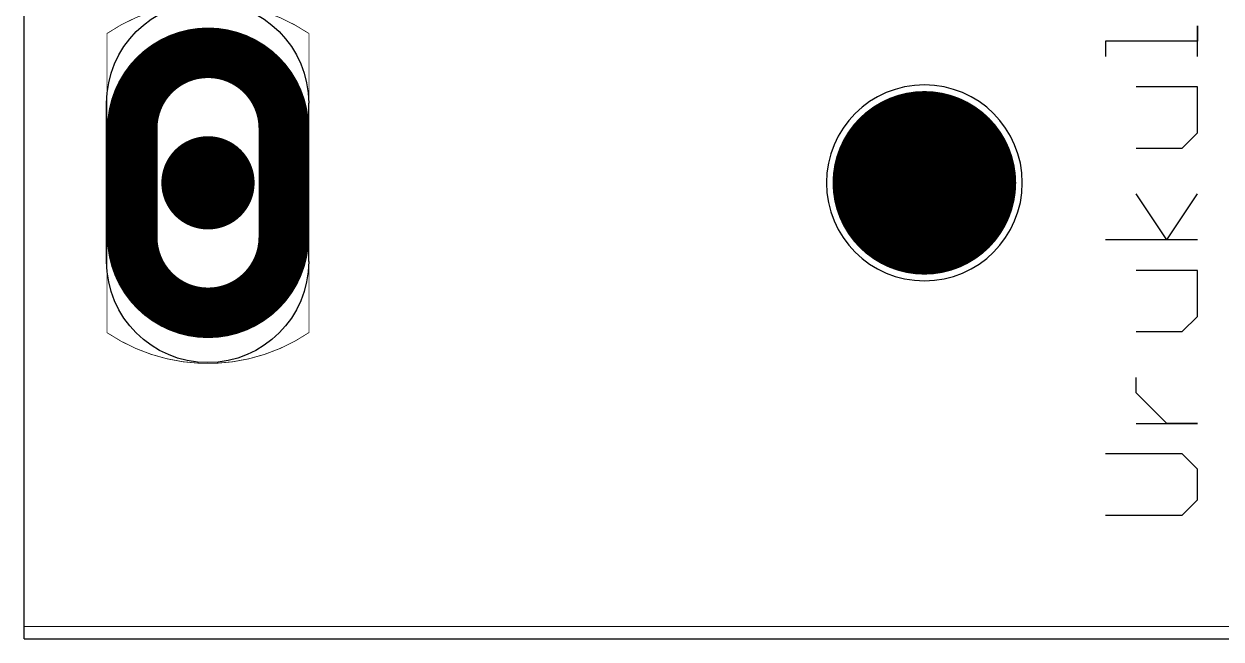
# Model space of a CAD drawing. Header units: millimetres. Extents: x 34 to 168, y 52 to 76.
# Drawn here: x 33.96 to 53.51, y 52.3 to 62.36 of the extents above; entities that cross this region are included whole.
import ezdxf

# ---------------------------------------------------------------- set-up
doc = ezdxf.new("R2010")
doc.units = ezdxf.units.MM
for name, color, linetype in [('Mechanical1', 6, 'Continuous'), ('Mechanical2', 216, 'Continuous'), ('Mechanical4', 56, 'Continuous'), ('MultiLayer', 9, 'Continuous'), ('PadHoleLayer', 156, 'Continuous'), ('TopOverlay', 2, 'Continuous')]:
    doc.layers.add(name, color=color, linetype=linetype)

msp = doc.modelspace()

# ---------------------------------------------------------------- linework, layer by layer
at = {"layer": 'Mechanical1'}
for points in [[(33.962, 52.308), (33.962, 72.288)], [(35.307, 58.471), (35.307, 61.062)], [(38.607, 58.471), (38.607, 61.062)], [(33.962, 52.308), (162.362, 52.308)], [(33.962, 52.308), (33.962, 52.308)]]:
    msp.add_lwpolyline(points, dxfattribs=at)
for points in [[(35.307, 61.062, -1), (38.607, 61.062)], [(38.607, 58.471, -1), (35.307, 58.471)]]:
    msp.add_lwpolyline(points, format="xyb", dxfattribs=at)
for points in [[(50.262, 59.758, 1), (47.062, 59.758, 1)], [(35.307, 61.062, 1), (35.307, 61.062, 1)], [(35.307, 61.062, 1), (35.307, 61.062, 1)], [(38.607, 61.062, 1), (38.607, 61.062, 1)], [(38.607, 61.062, 1), (38.607, 61.062, 1)], [(47.062, 59.758, 1), (47.062, 59.758, 1)], [(50.262, 59.758, 1), (50.262, 59.758, 1)], [(35.307, 58.471, 1), (35.307, 58.471, 1)], [(35.307, 58.471, 1), (35.307, 58.471, 1)], [(38.607, 58.471, 1), (38.607, 58.471, 1)], [(38.607, 58.471, 1), (38.607, 58.471, 1)], [(33.962, 52.308, 1), (33.962, 52.308, 1)], [(33.962, 52.308, 1), (33.962, 52.308, 1)], [(33.962, 52.308, 1), (33.962, 52.308, 1)], [(33.962, 52.308, 1), (33.962, 52.308, 1)]]:
    msp.add_lwpolyline(points, format="xyb", close=True, dxfattribs=at)
at = {"layer": 'Mechanical2', "const_width": 0.0127}
for points in [[(33.962, 52.508), (33.962, 72.078)], [(35.312, 57.31), (35.312, 62.199)], [(38.61, 57.31), (38.61, 62.199)], [(33.962, 52.308), (33.962, 52.508)], [(33.962, 52.308), (162.297, 52.308)]]:
    msp.add_lwpolyline(points, dxfattribs=at)
for points in [[(35.312, 62.199, -0.305816), (38.61, 62.199)], [(47.486, 59.08, -0.57735), (48.655, 61.104)], [(48.655, 61.104, -0.57735), (49.823, 59.08)], [(48.655, 58.405, -0.267949), (47.486, 59.08)], [(49.823, 59.08, -0.267949), (48.655, 58.405)], [(38.61, 57.31, -0.305816), (35.312, 57.31)]]:
    msp.add_lwpolyline(points, format="xyb", dxfattribs=at)
at = {"layer": 'Mechanical2', "const_width": 0.00635}
for points in [[(35.309, 62.199, 1), (35.315, 62.199, 1)], [(35.309, 62.199, 1), (35.315, 62.199, 1)], [(38.607, 62.199, 1), (38.613, 62.199, 1)], [(38.607, 62.199, 1), (38.613, 62.199, 1)], [(48.652, 61.104, 1), (48.658, 61.104, 1)], [(48.652, 61.104, 1), (48.658, 61.104, 1)], [(47.483, 59.08, 1), (47.49, 59.08, 1)], [(47.483, 59.08, 1), (47.49, 59.08, 1)], [(49.82, 59.08, 1), (49.827, 59.08, 1)], [(49.82, 59.08, 1), (49.827, 59.08, 1)], [(48.652, 58.405, 1), (48.658, 58.405, 1)], [(48.652, 58.405, 1), (48.658, 58.405, 1)], [(35.309, 57.31, 1), (35.315, 57.31, 1)], [(35.309, 57.31, 1), (35.315, 57.31, 1)], [(38.607, 57.31, 1), (38.613, 57.31, 1)], [(38.607, 57.31, 1), (38.613, 57.31, 1)], [(33.959, 52.508, 1), (33.966, 52.508, 1)], [(33.959, 52.508, 1), (33.966, 52.508, 1)], [(33.959, 52.308, 1), (33.966, 52.308, 1)], [(33.959, 52.308, 1), (33.966, 52.308, 1)]]:
    msp.add_lwpolyline(points, format="xyb", close=True, dxfattribs=at)
at = {"layer": 'Mechanical4', "const_width": 0.0127}
msp.add_lwpolyline([(33.962, 52.508), (162.297, 52.508)], dxfattribs=at)
at = {"layer": 'Mechanical4', "const_width": 0.00635}
msp.add_lwpolyline([(33.959, 52.508, 1), (33.966, 52.508, 1)], format="xyb", close=True, dxfattribs=at)
at = {"layer": 'MultiLayer', "const_width": 0.762}
for points in [[(36.581, 59.758, 1), (37.343, 59.758, 1)], [(48.281, 59.758, 1), (49.043, 59.758, 1)]]:
    msp.add_lwpolyline(points, format="xyb", close=True, dxfattribs=at)
at = {"layer": 'PadHoleLayer'}
for points, const_width in [([(35.725, 58.871), (35.725, 60.646, -1), (38.2, 60.646), (38.2, 58.871, -1)], 0.825), ([(47.912, 59.758, 1), (49.412, 59.758, 1)], 1.5)]:
    msp.add_lwpolyline(points, format="xyb", close=True, dxfattribs=dict(at, const_width=const_width))
at = {"layer": 'TopOverlay'}
for p, q in [((53.121, 61.825), (53.121, 62.325)), ((53.121, 62.325), (53.121, 62.075)), ((53.121, 62.075), (51.621, 62.075)), ((51.621, 62.075), (51.621, 61.825)), ((53.121, 61.325), (52.121, 61.325)), ((53.121, 60.576), (53.121, 61.325)), ((52.871, 60.326), (53.121, 60.576)), ((52.121, 60.326), (52.871, 60.326)), ((52.621, 58.826), (52.121, 59.576)), ((52.621, 58.826), (53.121, 59.576)), ((53.121, 58.826), (51.621, 58.826)), ((53.121, 58.326), (52.121, 58.326)), ((53.121, 57.576), (53.121, 58.326)), ((52.871, 57.327), (53.121, 57.576)), ((52.121, 57.327), (52.871, 57.327)), ((52.121, 56.327), (52.121, 56.577)), ((52.371, 56.077), (52.121, 56.327)), ((52.621, 55.827), (52.371, 56.077)), ((52.121, 55.827), (53.121, 55.827)), ((53.121, 55.827), (52.621, 55.827)), ((52.871, 55.327), (51.621, 55.327)), ((53.121, 55.077), (52.871, 55.327)), ((53.121, 54.577), (53.121, 55.077)), ((52.871, 54.328), (53.121, 54.577)), ((51.621, 54.328), (52.871, 54.328))]:
    msp.add_line(p, q, dxfattribs=at)

doc.saveas('drawing.dxf')
